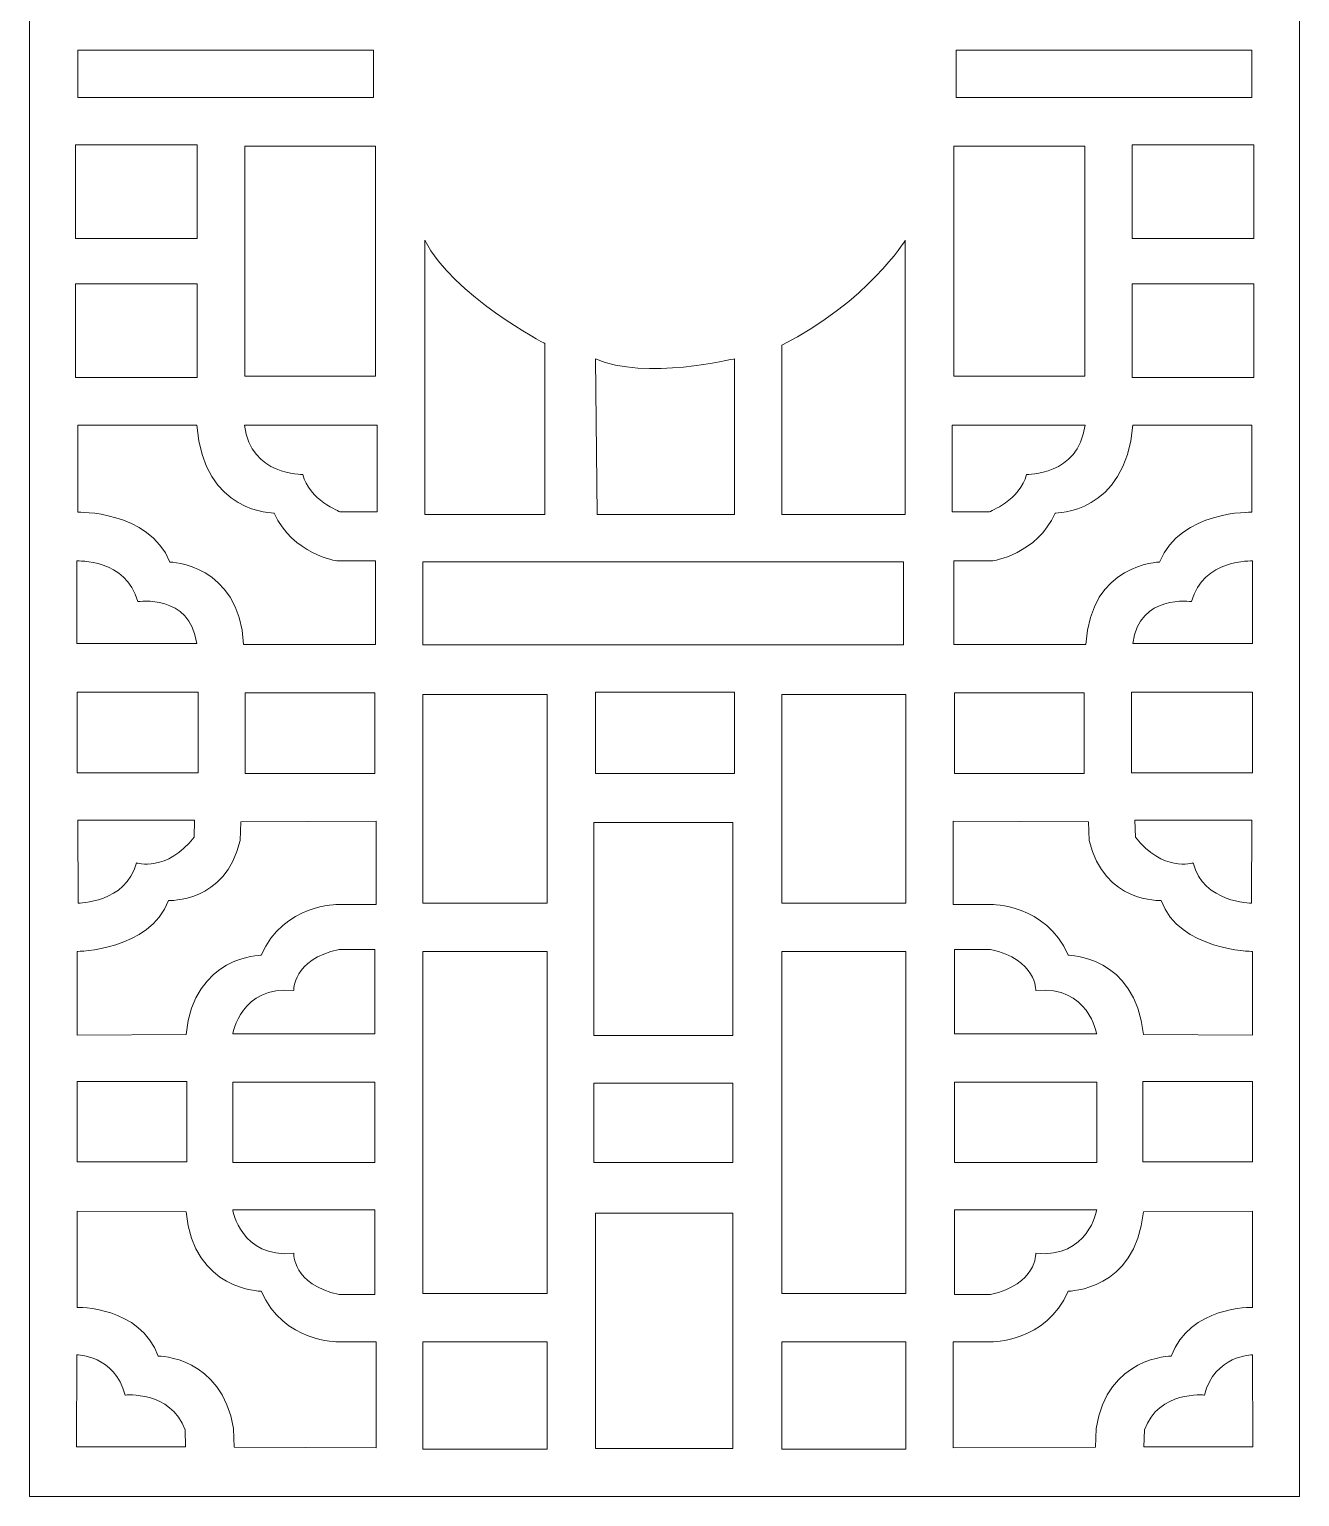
# Model space of a CAD drawing. Header units: centimetres. Extents: x -27.5 to -15.6, y -3.3 to 9.5.
# Drawn here: x -21.29 to -15.58, y -3.29 to 3.31 of the extents above; entities that cross this region are included whole.
import ezdxf

# ---------------------------------------------------------------- set-up
doc = ezdxf.new("R2010")
doc.units = ezdxf.units.CM
doc.header["$MEASUREMENT"] = 0
doc.layers.add('layer 1', color=7, linetype='Continuous')

msp = doc.modelspace()

# ---------------------------------------------------------------- linework, layer by layer
at = {"layer": 'layer 1', "color": 7, "lineweight": 9}
for points, knots in [([(-21.29025, -3.28878), (-21.29025, -3.28878), (-21.29025, 9.49995), (-21.29025, 9.49995), (-21.29025, 9.49995), (-21.29025, 9.49995), (-15.58052, 9.49995), (-15.58052, 9.49995), (-15.58052, 9.49995), (-15.58052, 9.49995), (-15.58052, -3.28878), (-15.58052, -3.28878), (-15.58052, -3.28878), (-15.58052, -3.28878), (-21.29025, -3.28878), (-21.29025, -3.28878)], [0, 0, 0, 0, 0.2, 0.2, 0.2, 0.2, 0.4, 0.4, 0.4, 0.4, 0.6, 0.6, 0.6, 0.6, 1, 1, 1, 1]), ([(-21.0728, 3.00045), (-21.0728, 3.00045), (-21.0728, 3.21345), (-21.0728, 3.21345), (-21.0728, 3.21345), (-21.0728, 3.21345), (-19.74411, 3.21345), (-19.74411, 3.21345), (-19.74411, 3.21345), (-19.74411, 3.21345), (-19.74411, 3.00045), (-19.74411, 3.00045), (-19.74411, 3.00045), (-19.74411, 3.00045), (-21.0728, 3.00045), (-21.0728, 3.00045)], [0, 0, 0, 0, 0.2, 0.2, 0.2, 0.2, 0.4, 0.4, 0.4, 0.4, 0.6, 0.6, 0.6, 0.6, 1, 1, 1, 1]), ([(-15.79589, 3.00045), (-15.79589, 3.00045), (-15.79589, 3.21345), (-15.79589, 3.21345), (-15.79589, 3.21345), (-15.79589, 3.21345), (-17.12459, 3.21345), (-17.12459, 3.21345), (-17.12459, 3.21345), (-17.12459, 3.21345), (-17.12459, 3.00045), (-17.12459, 3.00045), (-17.12459, 3.00045), (-17.12459, 3.00045), (-15.79589, 3.00045), (-15.79589, 3.00045)], [0, 0, 0, 0, 0.2, 0.2, 0.2, 0.2, 0.4, 0.4, 0.4, 0.4, 0.6, 0.6, 0.6, 0.6, 1, 1, 1, 1]), ([(-21.08294, 2.36653), (-21.08294, 2.36653), (-21.08294, 2.78745), (-21.08294, 2.78745), (-21.08294, 2.78745), (-21.08294, 2.78745), (-20.53524, 2.78745), (-20.53524, 2.78745), (-20.53524, 2.78745), (-20.53524, 2.78745), (-20.53524, 2.36653), (-20.53524, 2.36653), (-20.53524, 2.36653), (-20.53524, 2.36653), (-21.08294, 2.36653), (-21.08294, 2.36653)], [0, 0, 0, 0, 0.2, 0.2, 0.2, 0.2, 0.4, 0.4, 0.4, 0.4, 0.6, 0.6, 0.6, 0.6, 1, 1, 1, 1]), ([(-20.32224, 1.74782), (-20.32224, 1.74782), (-20.32224, 2.78238), (-20.32224, 2.78238), (-20.32224, 2.78238), (-20.32224, 2.78238), (-19.73396, 2.78238), (-19.73396, 2.78238), (-19.73396, 2.78238), (-19.73396, 2.78238), (-19.73396, 1.74782), (-19.73396, 1.74782), (-19.73396, 1.74782), (-19.73396, 1.74782), (-20.32224, 1.74782), (-20.32224, 1.74782)], [0, 0, 0, 0, 0.2, 0.2, 0.2, 0.2, 0.4, 0.4, 0.4, 0.4, 0.6, 0.6, 0.6, 0.6, 1, 1, 1, 1]), ([(-16.54646, 1.74782), (-16.54646, 1.74782), (-16.54646, 2.78238), (-16.54646, 2.78238), (-16.54646, 2.78238), (-16.54646, 2.78238), (-17.13473, 2.78238), (-17.13473, 2.78238), (-17.13473, 2.78238), (-17.13473, 2.78238), (-17.13473, 1.74782), (-17.13473, 1.74782), (-17.13473, 1.74782), (-17.13473, 1.74782), (-16.54646, 1.74782), (-16.54646, 1.74782)], [0, 0, 0, 0, 0.2, 0.2, 0.2, 0.2, 0.4, 0.4, 0.4, 0.4, 0.6, 0.6, 0.6, 0.6, 1, 1, 1, 1]), ([(-15.78575, 2.36653), (-15.78575, 2.36653), (-15.78575, 2.78745), (-15.78575, 2.78745), (-15.78575, 2.78745), (-15.78575, 2.78745), (-16.33346, 2.78745), (-16.33346, 2.78745), (-16.33346, 2.78745), (-16.33346, 2.78745), (-16.33346, 2.36653), (-16.33346, 2.36653), (-16.33346, 2.36653), (-16.33346, 2.36653), (-15.78575, 2.36653), (-15.78575, 2.36653)], [0, 0, 0, 0, 0.2, 0.2, 0.2, 0.2, 0.4, 0.4, 0.4, 0.4, 0.6, 0.6, 0.6, 0.6, 1, 1, 1, 1]), ([(-19.51336, 1.12658), (-19.51336, 1.12658), (-18.97326, 1.12658), (-18.97326, 1.12658), (-18.97326, 1.12658), (-18.97326, 1.12658), (-18.97326, 1.89489), (-18.97326, 1.89489), (-18.97326, 1.89489), (-18.97326, 1.89489), (-19.38404, 2.10789), (-19.51336, 2.35892), (-19.51336, 2.35892), (-19.51336, 2.35892), (-19.51336, 1.12658), (-19.51336, 1.12658)], [0, 0, 0, 0, 0.2, 0.2, 0.2, 0.2, 0.4, 0.4, 0.4, 0.4, 0.6, 0.6, 0.6, 0.6, 1, 1, 1, 1]), ([(-17.90827, 1.12658), (-17.90827, 1.12658), (-17.35296, 1.12658), (-17.35296, 1.12658), (-17.35296, 1.12658), (-17.35296, 1.12658), (-17.35296, 2.35892), (-17.35296, 2.35892), (-17.35296, 2.35892), (-17.35296, 2.35892), (-17.52032, 2.08507), (-17.90827, 1.88729), (-17.90827, 1.88729), (-17.90827, 1.88729), (-17.90827, 1.12658), (-17.90827, 1.12658)], [0, 0, 0, 0, 0.2, 0.2, 0.2, 0.2, 0.4, 0.4, 0.4, 0.4, 0.6, 0.6, 0.6, 0.6, 1, 1, 1, 1]), ([(-21.08294, 1.74275), (-21.08294, 1.74275), (-21.08294, 2.16367), (-21.08294, 2.16367), (-21.08294, 2.16367), (-21.08294, 2.16367), (-20.53524, 2.16367), (-20.53524, 2.16367), (-20.53524, 2.16367), (-20.53524, 2.16367), (-20.53524, 1.74275), (-20.53524, 1.74275), (-20.53524, 1.74275), (-20.53524, 1.74275), (-21.08294, 1.74275), (-21.08294, 1.74275)], [0, 0, 0, 0, 0.2, 0.2, 0.2, 0.2, 0.4, 0.4, 0.4, 0.4, 0.6, 0.6, 0.6, 0.6, 1, 1, 1, 1]), ([(-15.78575, 1.74275), (-15.78575, 1.74275), (-15.78575, 2.16367), (-15.78575, 2.16367), (-15.78575, 2.16367), (-15.78575, 2.16367), (-16.33346, 2.16367), (-16.33346, 2.16367), (-16.33346, 2.16367), (-16.33346, 2.16367), (-16.33346, 1.74275), (-16.33346, 1.74275), (-16.33346, 1.74275), (-16.33346, 1.74275), (-15.78575, 1.74275), (-15.78575, 1.74275)], [0, 0, 0, 0, 0.2, 0.2, 0.2, 0.2, 0.4, 0.4, 0.4, 0.4, 0.6, 0.6, 0.6, 0.6, 1, 1, 1, 1]), ([(-18.73744, 1.12658), (-18.73744, 1.12658), (-18.12127, 1.12658), (-18.12127, 1.12658), (-18.12127, 1.12658), (-18.12127, 1.12658), (-18.12127, 1.82643), (-18.12127, 1.82643), (-18.12127, 1.82643), (-18.12127, 1.82643), (-18.52444, 1.72754), (-18.74505, 1.82643), (-18.74505, 1.82643), (-18.74505, 1.82643), (-18.73744, 1.12658), (-18.73744, 1.12658)], [0, 0, 0, 0, 0.2, 0.2, 0.2, 0.2, 0.4, 0.4, 0.4, 0.4, 0.6, 0.6, 0.6, 0.6, 1, 1, 1, 1]), ([(-20.32731, 0.54211), (-20.32731, 0.54211), (-19.73396, 0.54211), (-19.73396, 0.54211), (-19.73396, 0.54211), (-19.73396, 0.54211), (-19.73396, 0.91738), (-19.73396, 0.91738), (-19.73396, 0.91738), (-19.73396, 0.91738), (-19.90639, 0.91738), (-19.90639, 0.91738), (-19.90639, 0.91738), (-19.90639, 0.91738), (-20.10924, 0.94781), (-20.18912, 1.13292), (-20.18912, 1.13292), (-20.18912, 1.13292), (-20.50608, 1.12658), (-20.53777, 1.52849), (-20.53777, 1.52849), (-20.53777, 1.52849), (-21.0728, 1.52849), (-21.0728, 1.52849), (-21.0728, 1.52849), (-21.0728, 1.52849), (-21.0728, 1.13672), (-21.0728, 1.13672), (-21.0728, 1.13672), (-21.0728, 1.13672), (-20.75457, 1.1456), (-20.65822, 0.91232), (-20.65822, 0.91232), (-20.65822, 0.91232), (-20.3476, 0.90724), (-20.32731, 0.54211)], [0, 0, 0, 0, 0.1, 0.1, 0.1, 0.1, 0.2, 0.2, 0.2, 0.2, 0.3, 0.3, 0.3, 0.3, 0.4, 0.4, 0.4, 0.4, 0.5, 0.5, 0.5, 0.5, 0.6, 0.6, 0.6, 0.6, 0.7, 0.7, 0.7, 0.7, 0.8, 0.8, 0.8, 0.8, 1, 1, 1, 1]), ([(-19.72636, 1.13799), (-19.72636, 1.13799), (-19.89244, 1.13799), (-19.89244, 1.13799), (-19.89244, 1.13799), (-19.89244, 1.13799), (-20.03444, 1.19251), (-20.06106, 1.30661), (-20.06106, 1.30661), (-20.06106, 1.30661), (-20.29308, 1.29901), (-20.32351, 1.52722), (-20.32351, 1.52722), (-20.32351, 1.52722), (-19.72636, 1.52722), (-19.72636, 1.52722), (-19.72636, 1.52722), (-19.72636, 1.52722), (-19.72636, 1.13799), (-19.72636, 1.13799)], [0, 0, 0, 0, 0.1666667, 0.1666667, 0.1666667, 0.1666667, 0.3333333, 0.3333333, 0.3333333, 0.3333333, 0.5, 0.5, 0.5, 0.5, 0.6666667, 0.6666667, 0.6666667, 0.6666667, 1, 1, 1, 1]), ([(-17.14234, 1.13799), (-17.14234, 1.13799), (-16.97625, 1.13799), (-16.97625, 1.13799), (-16.97625, 1.13799), (-16.97625, 1.13799), (-16.83426, 1.19251), (-16.80763, 1.30661), (-16.80763, 1.30661), (-16.80763, 1.30661), (-16.57562, 1.29901), (-16.54519, 1.52722), (-16.54519, 1.52722), (-16.54519, 1.52722), (-17.14234, 1.52722), (-17.14234, 1.52722), (-17.14234, 1.52722), (-17.14234, 1.52722), (-17.14234, 1.13799), (-17.14234, 1.13799)], [0, 0, 0, 0, 0.1666667, 0.1666667, 0.1666667, 0.1666667, 0.3333333, 0.3333333, 0.3333333, 0.3333333, 0.5, 0.5, 0.5, 0.5, 0.6666667, 0.6666667, 0.6666667, 0.6666667, 1, 1, 1, 1]), ([(-16.54139, 0.54211), (-16.54139, 0.54211), (-17.13473, 0.54211), (-17.13473, 0.54211), (-17.13473, 0.54211), (-17.13473, 0.54211), (-17.13473, 0.91738), (-17.13473, 0.91738), (-17.13473, 0.91738), (-17.13473, 0.91738), (-16.96231, 0.91738), (-16.96231, 0.91738), (-16.96231, 0.91738), (-16.96231, 0.91738), (-16.75945, 0.94781), (-16.67958, 1.13292), (-16.67958, 1.13292), (-16.67958, 1.13292), (-16.36262, 1.12658), (-16.33092, 1.52849), (-16.33092, 1.52849), (-16.33092, 1.52849), (-15.79589, 1.52849), (-15.79589, 1.52849), (-15.79589, 1.52849), (-15.79589, 1.52849), (-15.79589, 1.13672), (-15.79589, 1.13672), (-15.79589, 1.13672), (-15.79589, 1.13672), (-16.11412, 1.1456), (-16.21048, 0.91232), (-16.21048, 0.91232), (-16.21048, 0.91232), (-16.5211, 0.90724), (-16.54139, 0.54211)], [0, 0, 0, 0, 0.1, 0.1, 0.1, 0.1, 0.2, 0.2, 0.2, 0.2, 0.3, 0.3, 0.3, 0.3, 0.4, 0.4, 0.4, 0.4, 0.5, 0.5, 0.5, 0.5, 0.6, 0.6, 0.6, 0.6, 0.7, 0.7, 0.7, 0.7, 0.8, 0.8, 0.8, 0.8, 1, 1, 1, 1]), ([(-20.53777, 0.54718), (-20.53777, 0.54718), (-21.0766, 0.54718), (-21.0766, 0.54718), (-21.0766, 0.54718), (-21.0766, 0.54718), (-21.0766, 0.91738), (-21.0766, 0.91738), (-21.0766, 0.91738), (-21.0766, 0.91738), (-20.85346, 0.92753), (-20.80275, 0.73482), (-20.80275, 0.73482), (-20.80275, 0.73482), (-20.5682, 0.77032), (-20.53777, 0.54718)], [0, 0, 0, 0, 0.2, 0.2, 0.2, 0.2, 0.4, 0.4, 0.4, 0.4, 0.6, 0.6, 0.6, 0.6, 1, 1, 1, 1]), ([(-16.33092, 0.54718), (-16.33092, 0.54718), (-15.79209, 0.54718), (-15.79209, 0.54718), (-15.79209, 0.54718), (-15.79209, 0.54718), (-15.79209, 0.91738), (-15.79209, 0.91738), (-15.79209, 0.91738), (-15.79209, 0.91738), (-16.01523, 0.92753), (-16.06594, 0.73482), (-16.06594, 0.73482), (-16.06594, 0.73482), (-16.3005, 0.77032), (-16.33092, 0.54718)], [0, 0, 0, 0, 0.2, 0.2, 0.2, 0.2, 0.4, 0.4, 0.4, 0.4, 0.6, 0.6, 0.6, 0.6, 1, 1, 1, 1]), ([(-19.52097, 0.54084), (-19.52097, 0.54084), (-19.52097, 0.91358), (-19.52097, 0.91358), (-19.52097, 0.91358), (-19.52097, 0.91358), (-17.36057, 0.91358), (-17.36057, 0.91358), (-17.36057, 0.91358), (-17.36057, 0.91358), (-17.36057, 0.54084), (-17.36057, 0.54084), (-17.36057, 0.54084), (-17.36057, 0.54084), (-19.52097, 0.54084), (-19.52097, 0.54084)], [0, 0, 0, 0, 0.2, 0.2, 0.2, 0.2, 0.4, 0.4, 0.4, 0.4, 0.6, 0.6, 0.6, 0.6, 1, 1, 1, 1]), ([(-21.07586, -0.03426), (-21.07586, -0.03426), (-21.07586, 0.32784), (-21.07586, 0.32784), (-21.07586, 0.32784), (-21.07586, 0.32784), (-20.53217, 0.32784), (-20.53217, 0.32784), (-20.53217, 0.32784), (-20.53217, 0.32784), (-20.53217, -0.03426), (-20.53217, -0.03426), (-20.53217, -0.03426), (-20.53217, -0.03426), (-21.07586, -0.03426), (-21.07586, -0.03426)], [0, 0, 0, 0, 0.2, 0.2, 0.2, 0.2, 0.4, 0.4, 0.4, 0.4, 0.6, 0.6, 0.6, 0.6, 1, 1, 1, 1]), ([(-20.32029, -0.0373), (-20.32029, -0.0373), (-20.32029, 0.32479), (-20.32029, 0.32479), (-20.32029, 0.32479), (-20.32029, 0.32479), (-19.73694, 0.32479), (-19.73694, 0.32479), (-19.73694, 0.32479), (-19.73694, 0.32479), (-19.73694, -0.0373), (-19.73694, -0.0373), (-19.73694, -0.0373), (-19.73694, -0.0373), (-20.32029, -0.0373), (-20.32029, -0.0373)], [0, 0, 0, 0, 0.2, 0.2, 0.2, 0.2, 0.4, 0.4, 0.4, 0.4, 0.6, 0.6, 0.6, 0.6, 1, 1, 1, 1]), ([(-19.52097, -0.62051), (-19.52097, -0.62051), (-19.52097, 0.31769), (-19.52097, 0.31769), (-19.52097, 0.31769), (-19.52097, 0.31769), (-18.96312, 0.31769), (-18.96312, 0.31769), (-18.96312, 0.31769), (-18.96312, 0.31769), (-18.96312, -0.62051), (-18.96312, -0.62051), (-18.96312, -0.62051), (-18.96312, -0.62051), (-19.52097, -0.62051), (-19.52097, -0.62051)], [0, 0, 0, 0, 0.2, 0.2, 0.2, 0.2, 0.4, 0.4, 0.4, 0.4, 0.6, 0.6, 0.6, 0.6, 1, 1, 1, 1]), ([(-18.74505, -0.0373), (-18.74505, -0.0373), (-18.74505, 0.32784), (-18.74505, 0.32784), (-18.74505, 0.32784), (-18.74505, 0.32784), (-18.12127, 0.32784), (-18.12127, 0.32784), (-18.12127, 0.32784), (-18.12127, 0.32784), (-18.12127, -0.0373), (-18.12127, -0.0373), (-18.12127, -0.0373), (-18.12127, -0.0373), (-18.74505, -0.0373), (-18.74505, -0.0373)], [0, 0, 0, 0, 0.2, 0.2, 0.2, 0.2, 0.4, 0.4, 0.4, 0.4, 0.6, 0.6, 0.6, 0.6, 1, 1, 1, 1]), ([(-17.90827, -0.62051), (-17.90827, -0.62051), (-17.90827, 0.31769), (-17.90827, 0.31769), (-17.90827, 0.31769), (-17.90827, 0.31769), (-17.35043, 0.31769), (-17.35043, 0.31769), (-17.35043, 0.31769), (-17.35043, 0.31769), (-17.35043, -0.62051), (-17.35043, -0.62051), (-17.35043, -0.62051), (-17.35043, -0.62051), (-17.90827, -0.62051), (-17.90827, -0.62051)], [0, 0, 0, 0, 0.2, 0.2, 0.2, 0.2, 0.4, 0.4, 0.4, 0.4, 0.6, 0.6, 0.6, 0.6, 1, 1, 1, 1]), ([(-16.54841, -0.0373), (-16.54841, -0.0373), (-16.54841, 0.32479), (-16.54841, 0.32479), (-16.54841, 0.32479), (-16.54841, 0.32479), (-17.13176, 0.32479), (-17.13176, 0.32479), (-17.13176, 0.32479), (-17.13176, 0.32479), (-17.13176, -0.0373), (-17.13176, -0.0373), (-17.13176, -0.0373), (-17.13176, -0.0373), (-16.54841, -0.0373), (-16.54841, -0.0373)], [0, 0, 0, 0, 0.2, 0.2, 0.2, 0.2, 0.4, 0.4, 0.4, 0.4, 0.6, 0.6, 0.6, 0.6, 1, 1, 1, 1]), ([(-15.79283, -0.03426), (-15.79283, -0.03426), (-15.79283, 0.32784), (-15.79283, 0.32784), (-15.79283, 0.32784), (-15.79283, 0.32784), (-16.33652, 0.32784), (-16.33652, 0.32784), (-16.33652, 0.32784), (-16.33652, 0.32784), (-16.33652, -0.03426), (-16.33652, -0.03426), (-16.33652, -0.03426), (-16.33652, -0.03426), (-15.79283, -0.03426), (-15.79283, -0.03426)], [0, 0, 0, 0, 0.2, 0.2, 0.2, 0.2, 0.4, 0.4, 0.4, 0.4, 0.6, 0.6, 0.6, 0.6, 1, 1, 1, 1]), ([(-21.07584, -1.21411), (-21.07584, -1.21411), (-20.58595, -1.21107), (-20.58595, -1.21107), (-20.58595, -1.21107), (-20.54944, -0.85506), (-20.2482, -0.85506), (-20.2482, -0.85506), (-20.2482, -0.85506), (-20.14778, -0.62381), (-19.90131, -0.62685), (-19.90131, -0.62685), (-19.90131, -0.62685), (-19.90131, -0.62685), (-19.73092, -0.62685), (-19.73092, -0.62685), (-19.73092, -0.62685), (-19.73092, -0.62685), (-19.73092, -0.25156), (-19.73092, -0.25156), (-19.73092, -0.25156), (-19.73092, -0.25156), (-20.33948, -0.2555), (-20.33948, -0.2555), (-20.33948, -0.2555), (-20.33948, -0.2555), (-20.34253, -0.3388), (-20.34253, -0.3388), (-20.34253, -0.3388), (-20.40947, -0.62381), (-20.66506, -0.60859), (-20.66506, -0.60859), (-20.66506, -0.60859), (-20.74722, -0.83376), (-21.07584, -0.83781), (-21.07584, -0.83781), (-21.07584, -0.83781), (-21.07584, -0.83781), (-21.07584, -1.21411), (-21.07584, -1.21411)], [0, 0, 0, 0, 0.0909091, 0.0909091, 0.0909091, 0.0909091, 0.1818182, 0.1818182, 0.1818182, 0.1818182, 0.2727273, 0.2727273, 0.2727273, 0.2727273, 0.3636364, 0.3636364, 0.3636364, 0.3636364, 0.4545455, 0.4545455, 0.4545455, 0.4545455, 0.5454545, 0.5454545, 0.5454545, 0.5454545, 0.6363636, 0.6363636, 0.6363636, 0.6363636, 0.7272727, 0.7272727, 0.7272727, 0.7272727, 0.8181818, 0.8181818, 0.8181818, 0.8181818, 1, 1, 1, 1]), ([(-21.0728, -0.24792), (-21.0728, -0.24792), (-21.07153, -0.62067), (-21.07153, -0.62067), (-21.07153, -0.62067), (-21.07153, -0.62067), (-20.85473, -0.6203), (-20.80909, -0.43991), (-20.80909, -0.43991), (-20.80909, -0.43991), (-20.67071, -0.48193), (-20.54973, -0.32399), (-20.54973, -0.32399), (-20.54973, -0.32399), (-20.54755, -0.24792), (-20.54755, -0.24792), (-20.54755, -0.24792), (-20.54755, -0.24792), (-21.0728, -0.24792), (-21.0728, -0.24792)], [0, 0, 0, 0, 0.1666667, 0.1666667, 0.1666667, 0.1666667, 0.3333333, 0.3333333, 0.3333333, 0.3333333, 0.5, 0.5, 0.5, 0.5, 0.6666667, 0.6666667, 0.6666667, 0.6666667, 1, 1, 1, 1]), ([(-18.75265, -1.2164), (-18.75265, -1.2164), (-18.75265, -0.25791), (-18.75265, -0.25791), (-18.75265, -0.25791), (-18.75265, -0.25791), (-18.12888, -0.25791), (-18.12888, -0.25791), (-18.12888, -0.25791), (-18.12888, -0.25791), (-18.12888, -1.2164), (-18.12888, -1.2164), (-18.12888, -1.2164), (-18.12888, -1.2164), (-18.75265, -1.2164), (-18.75265, -1.2164)], [0, 0, 0, 0, 0.2, 0.2, 0.2, 0.2, 0.4, 0.4, 0.4, 0.4, 0.6, 0.6, 0.6, 0.6, 1, 1, 1, 1]), ([(-15.79285, -1.21411), (-15.79285, -1.21411), (-16.28274, -1.21107), (-16.28274, -1.21107), (-16.28274, -1.21107), (-16.31926, -0.85506), (-16.6205, -0.85506), (-16.6205, -0.85506), (-16.6205, -0.85506), (-16.72091, -0.62381), (-16.96738, -0.62685), (-16.96738, -0.62685), (-16.96738, -0.62685), (-16.96738, -0.62685), (-17.13778, -0.62685), (-17.13778, -0.62685), (-17.13778, -0.62685), (-17.13778, -0.62685), (-17.13778, -0.25156), (-17.13778, -0.25156), (-17.13778, -0.25156), (-17.13778, -0.25156), (-16.52921, -0.2555), (-16.52921, -0.2555), (-16.52921, -0.2555), (-16.52921, -0.2555), (-16.52617, -0.3388), (-16.52617, -0.3388), (-16.52617, -0.3388), (-16.45923, -0.62381), (-16.20363, -0.60859), (-16.20363, -0.60859), (-16.20363, -0.60859), (-16.12148, -0.83376), (-15.79285, -0.83781), (-15.79285, -0.83781), (-15.79285, -0.83781), (-15.79285, -0.83781), (-15.79285, -1.21411), (-15.79285, -1.21411)], [0, 0, 0, 0, 0.0909091, 0.0909091, 0.0909091, 0.0909091, 0.1818182, 0.1818182, 0.1818182, 0.1818182, 0.2727273, 0.2727273, 0.2727273, 0.2727273, 0.3636364, 0.3636364, 0.3636364, 0.3636364, 0.4545455, 0.4545455, 0.4545455, 0.4545455, 0.5454545, 0.5454545, 0.5454545, 0.5454545, 0.6363636, 0.6363636, 0.6363636, 0.6363636, 0.7272727, 0.7272727, 0.7272727, 0.7272727, 0.8181818, 0.8181818, 0.8181818, 0.8181818, 1, 1, 1, 1]), ([(-15.79589, -0.24792), (-15.79589, -0.24792), (-15.79716, -0.62067), (-15.79716, -0.62067), (-15.79716, -0.62067), (-15.79716, -0.62067), (-16.01396, -0.6203), (-16.0596, -0.43991), (-16.0596, -0.43991), (-16.0596, -0.43991), (-16.19798, -0.48193), (-16.31897, -0.32399), (-16.31897, -0.32399), (-16.31897, -0.32399), (-16.32115, -0.24792), (-16.32115, -0.24792), (-16.32115, -0.24792), (-16.32115, -0.24792), (-15.79589, -0.24792), (-15.79589, -0.24792)], [0, 0, 0, 0, 0.1666667, 0.1666667, 0.1666667, 0.1666667, 0.3333333, 0.3333333, 0.3333333, 0.3333333, 0.5, 0.5, 0.5, 0.5, 0.6666667, 0.6666667, 0.6666667, 0.6666667, 1, 1, 1, 1]), ([(-19.737, -0.82843), (-19.737, -0.82843), (-19.737, -1.20879), (-19.737, -1.20879), (-19.737, -1.20879), (-19.737, -1.20879), (-20.376, -1.20879), (-20.376, -1.20879), (-20.376, -1.20879), (-20.376, -1.20879), (-20.33948, -0.98971), (-20.10214, -1.01405), (-20.10214, -1.01405), (-20.10214, -1.01405), (-20.10823, -0.87408), (-19.89828, -0.82843), (-19.89828, -0.82843), (-19.89828, -0.82843), (-19.737, -0.82843), (-19.737, -0.82843)], [0, 0, 0, 0, 0.1666667, 0.1666667, 0.1666667, 0.1666667, 0.3333333, 0.3333333, 0.3333333, 0.3333333, 0.5, 0.5, 0.5, 0.5, 0.6666667, 0.6666667, 0.6666667, 0.6666667, 1, 1, 1, 1]), ([(-19.52097, -2.3752), (-19.52097, -2.3752), (-19.52097, -0.83858), (-19.52097, -0.83858), (-19.52097, -0.83858), (-19.52097, -0.83858), (-18.96312, -0.83858), (-18.96312, -0.83858), (-18.96312, -0.83858), (-18.96312, -0.83858), (-18.96312, -2.3752), (-18.96312, -2.3752), (-18.96312, -2.3752), (-18.96312, -2.3752), (-19.52097, -2.3752), (-19.52097, -2.3752)], [0, 0, 0, 0, 0.2, 0.2, 0.2, 0.2, 0.4, 0.4, 0.4, 0.4, 0.6, 0.6, 0.6, 0.6, 1, 1, 1, 1]), ([(-17.90827, -2.3752), (-17.90827, -2.3752), (-17.90827, -0.83858), (-17.90827, -0.83858), (-17.90827, -0.83858), (-17.90827, -0.83858), (-17.35043, -0.83858), (-17.35043, -0.83858), (-17.35043, -0.83858), (-17.35043, -0.83858), (-17.35043, -2.3752), (-17.35043, -2.3752), (-17.35043, -2.3752), (-17.35043, -2.3752), (-17.90827, -2.3752), (-17.90827, -2.3752)], [0, 0, 0, 0, 0.2, 0.2, 0.2, 0.2, 0.4, 0.4, 0.4, 0.4, 0.6, 0.6, 0.6, 0.6, 1, 1, 1, 1]), ([(-17.13169, -0.82843), (-17.13169, -0.82843), (-17.13169, -1.20879), (-17.13169, -1.20879), (-17.13169, -1.20879), (-17.13169, -1.20879), (-16.4927, -1.20879), (-16.4927, -1.20879), (-16.4927, -1.20879), (-16.4927, -1.20879), (-16.52921, -0.98971), (-16.76656, -1.01405), (-16.76656, -1.01405), (-16.76656, -1.01405), (-16.76047, -0.87408), (-16.97042, -0.82843), (-16.97042, -0.82843), (-16.97042, -0.82843), (-17.13169, -0.82843), (-17.13169, -0.82843)], [0, 0, 0, 0, 0.1666667, 0.1666667, 0.1666667, 0.1666667, 0.3333333, 0.3333333, 0.3333333, 0.3333333, 0.5, 0.5, 0.5, 0.5, 0.6666667, 0.6666667, 0.6666667, 0.6666667, 1, 1, 1, 1]), ([(-21.07584, -1.78388), (-21.07584, -1.78388), (-21.07584, -1.42179), (-21.07584, -1.42179), (-21.07584, -1.42179), (-21.07584, -1.42179), (-20.58291, -1.42179), (-20.58291, -1.42179), (-20.58291, -1.42179), (-20.58291, -1.42179), (-20.58291, -1.78388), (-20.58291, -1.78388), (-20.58291, -1.78388), (-20.58291, -1.78388), (-21.07584, -1.78388), (-21.07584, -1.78388)], [0, 0, 0, 0, 0.2, 0.2, 0.2, 0.2, 0.4, 0.4, 0.4, 0.4, 0.6, 0.6, 0.6, 0.6, 1, 1, 1, 1]), ([(-20.37605, -1.78692), (-20.37605, -1.78692), (-20.37605, -1.42483), (-20.37605, -1.42483), (-20.37605, -1.42483), (-20.37605, -1.42483), (-19.73695, -1.42483), (-19.73695, -1.42483), (-19.73695, -1.42483), (-19.73695, -1.42483), (-19.73695, -1.78692), (-19.73695, -1.78692), (-19.73695, -1.78692), (-19.73695, -1.78692), (-20.37605, -1.78692), (-20.37605, -1.78692)], [0, 0, 0, 0, 0.2, 0.2, 0.2, 0.2, 0.4, 0.4, 0.4, 0.4, 0.6, 0.6, 0.6, 0.6, 1, 1, 1, 1]), ([(-18.75265, -1.78692), (-18.75265, -1.78692), (-18.75265, -1.42939), (-18.75265, -1.42939), (-18.75265, -1.42939), (-18.75265, -1.42939), (-18.12888, -1.42939), (-18.12888, -1.42939), (-18.12888, -1.42939), (-18.12888, -1.42939), (-18.12888, -1.78692), (-18.12888, -1.78692), (-18.12888, -1.78692), (-18.12888, -1.78692), (-18.75265, -1.78692), (-18.75265, -1.78692)], [0, 0, 0, 0, 0.2, 0.2, 0.2, 0.2, 0.4, 0.4, 0.4, 0.4, 0.6, 0.6, 0.6, 0.6, 1, 1, 1, 1]), ([(-16.49265, -1.78692), (-16.49265, -1.78692), (-16.49265, -1.42483), (-16.49265, -1.42483), (-16.49265, -1.42483), (-16.49265, -1.42483), (-17.13175, -1.42483), (-17.13175, -1.42483), (-17.13175, -1.42483), (-17.13175, -1.42483), (-17.13175, -1.78692), (-17.13175, -1.78692), (-17.13175, -1.78692), (-17.13175, -1.78692), (-16.49265, -1.78692), (-16.49265, -1.78692)], [0, 0, 0, 0, 0.2, 0.2, 0.2, 0.2, 0.4, 0.4, 0.4, 0.4, 0.6, 0.6, 0.6, 0.6, 1, 1, 1, 1]), ([(-15.79285, -1.78388), (-15.79285, -1.78388), (-15.79285, -1.42179), (-15.79285, -1.42179), (-15.79285, -1.42179), (-15.79285, -1.42179), (-16.28579, -1.42179), (-16.28579, -1.42179), (-16.28579, -1.42179), (-16.28579, -1.42179), (-16.28579, -1.78388), (-16.28579, -1.78388), (-16.28579, -1.78388), (-16.28579, -1.78388), (-15.79285, -1.78388), (-15.79285, -1.78388)], [0, 0, 0, 0, 0.2, 0.2, 0.2, 0.2, 0.4, 0.4, 0.4, 0.4, 0.6, 0.6, 0.6, 0.6, 1, 1, 1, 1]), ([(-21.07584, -2.00601), (-21.07584, -2.00601), (-20.58595, -2.00905), (-20.58595, -2.00905), (-20.58595, -2.00905), (-20.54944, -2.36506), (-20.2482, -2.36506), (-20.2482, -2.36506), (-20.2482, -2.36506), (-20.14778, -2.59632), (-19.90131, -2.59327), (-19.90131, -2.59327), (-19.90131, -2.59327), (-19.90131, -2.59327), (-19.73092, -2.59327), (-19.73092, -2.59327), (-19.73092, -2.59327), (-19.73092, -2.59327), (-19.73092, -3.06998), (-19.73092, -3.06998), (-19.73092, -3.06998), (-19.73092, -3.06998), (-20.36991, -3.06605), (-20.36991, -3.06605), (-20.36991, -3.06605), (-20.36991, -3.06605), (-20.37295, -2.98276), (-20.37295, -2.98276), (-20.37295, -2.98276), (-20.42468, -2.65717), (-20.7107, -2.65717), (-20.7107, -2.65717), (-20.7107, -2.65717), (-20.79286, -2.432), (-21.07584, -2.43809), (-21.07584, -2.43809), (-21.07584, -2.43809), (-21.07584, -2.43809), (-21.07584, -2.00601), (-21.07584, -2.00601)], [0, 0, 0, 0, 0.0909091, 0.0909091, 0.0909091, 0.0909091, 0.1818182, 0.1818182, 0.1818182, 0.1818182, 0.2727273, 0.2727273, 0.2727273, 0.2727273, 0.3636364, 0.3636364, 0.3636364, 0.3636364, 0.4545455, 0.4545455, 0.4545455, 0.4545455, 0.5454545, 0.5454545, 0.5454545, 0.5454545, 0.6363636, 0.6363636, 0.6363636, 0.6363636, 0.7272727, 0.7272727, 0.7272727, 0.7272727, 0.8181818, 0.8181818, 0.8181818, 0.8181818, 1, 1, 1, 1]), ([(-19.737, -2.38028), (-19.737, -2.38028), (-19.737, -1.99992), (-19.737, -1.99992), (-19.737, -1.99992), (-19.737, -1.99992), (-20.376, -1.99992), (-20.376, -1.99992), (-20.376, -1.99992), (-20.376, -1.99992), (-20.33948, -2.21901), (-20.10214, -2.19466), (-20.10214, -2.19466), (-20.10214, -2.19466), (-20.10823, -2.33463), (-19.89828, -2.38028), (-19.89828, -2.38028), (-19.89828, -2.38028), (-19.737, -2.38028), (-19.737, -2.38028)], [0, 0, 0, 0, 0.1666667, 0.1666667, 0.1666667, 0.1666667, 0.3333333, 0.3333333, 0.3333333, 0.3333333, 0.5, 0.5, 0.5, 0.5, 0.6666667, 0.6666667, 0.6666667, 0.6666667, 1, 1, 1, 1]), ([(-18.74505, -3.07251), (-18.74505, -3.07251), (-18.74505, -2.01514), (-18.74505, -2.01514), (-18.74505, -2.01514), (-18.74505, -2.01514), (-18.12888, -2.01514), (-18.12888, -2.01514), (-18.12888, -2.01514), (-18.12888, -2.01514), (-18.12888, -3.07251), (-18.12888, -3.07251), (-18.12888, -3.07251), (-18.12888, -3.07251), (-18.74505, -3.07251), (-18.74505, -3.07251)], [0, 0, 0, 0, 0.2, 0.2, 0.2, 0.2, 0.4, 0.4, 0.4, 0.4, 0.6, 0.6, 0.6, 0.6, 1, 1, 1, 1]), ([(-15.79285, -2.00601), (-15.79285, -2.00601), (-16.28274, -2.00905), (-16.28274, -2.00905), (-16.28274, -2.00905), (-16.31926, -2.36506), (-16.6205, -2.36506), (-16.6205, -2.36506), (-16.6205, -2.36506), (-16.72091, -2.59632), (-16.96738, -2.59327), (-16.96738, -2.59327), (-16.96738, -2.59327), (-16.96738, -2.59327), (-17.13778, -2.59327), (-17.13778, -2.59327), (-17.13778, -2.59327), (-17.13778, -2.59327), (-17.13778, -3.06998), (-17.13778, -3.06998), (-17.13778, -3.06998), (-17.13778, -3.06998), (-16.49879, -3.06605), (-16.49879, -3.06605), (-16.49879, -3.06605), (-16.49879, -3.06605), (-16.49574, -2.98276), (-16.49574, -2.98276), (-16.49574, -2.98276), (-16.44402, -2.65717), (-16.15799, -2.65717), (-16.15799, -2.65717), (-16.15799, -2.65717), (-16.07584, -2.432), (-15.79285, -2.43809), (-15.79285, -2.43809), (-15.79285, -2.43809), (-15.79285, -2.43809), (-15.79285, -2.00601), (-15.79285, -2.00601)], [0, 0, 0, 0, 0.0909091, 0.0909091, 0.0909091, 0.0909091, 0.1818182, 0.1818182, 0.1818182, 0.1818182, 0.2727273, 0.2727273, 0.2727273, 0.2727273, 0.3636364, 0.3636364, 0.3636364, 0.3636364, 0.4545455, 0.4545455, 0.4545455, 0.4545455, 0.5454545, 0.5454545, 0.5454545, 0.5454545, 0.6363636, 0.6363636, 0.6363636, 0.6363636, 0.7272727, 0.7272727, 0.7272727, 0.7272727, 0.8181818, 0.8181818, 0.8181818, 0.8181818, 1, 1, 1, 1]), ([(-17.13169, -2.38028), (-17.13169, -2.38028), (-17.13169, -1.99992), (-17.13169, -1.99992), (-17.13169, -1.99992), (-17.13169, -1.99992), (-16.4927, -1.99992), (-16.4927, -1.99992), (-16.4927, -1.99992), (-16.4927, -1.99992), (-16.52921, -2.21901), (-16.76656, -2.19466), (-16.76656, -2.19466), (-16.76656, -2.19466), (-16.76047, -2.33463), (-16.97042, -2.38028), (-16.97042, -2.38028), (-16.97042, -2.38028), (-17.13169, -2.38028), (-17.13169, -2.38028)], [0, 0, 0, 0, 0.1666667, 0.1666667, 0.1666667, 0.1666667, 0.3333333, 0.3333333, 0.3333333, 0.3333333, 0.5, 0.5, 0.5, 0.5, 0.6666667, 0.6666667, 0.6666667, 0.6666667, 1, 1, 1, 1]), ([(-19.52097, -3.07505), (-19.52097, -3.07505), (-19.52097, -2.59327), (-19.52097, -2.59327), (-19.52097, -2.59327), (-19.52097, -2.59327), (-18.96312, -2.59327), (-18.96312, -2.59327), (-18.96312, -2.59327), (-18.96312, -2.59327), (-18.96312, -3.07505), (-18.96312, -3.07505), (-18.96312, -3.07505), (-18.96312, -3.07505), (-19.52097, -3.07505), (-19.52097, -3.07505)], [0, 0, 0, 0, 0.2, 0.2, 0.2, 0.2, 0.4, 0.4, 0.4, 0.4, 0.6, 0.6, 0.6, 0.6, 1, 1, 1, 1]), ([(-17.90827, -3.07505), (-17.90827, -3.07505), (-17.90827, -2.59327), (-17.90827, -2.59327), (-17.90827, -2.59327), (-17.90827, -2.59327), (-17.35043, -2.59327), (-17.35043, -2.59327), (-17.35043, -2.59327), (-17.35043, -2.59327), (-17.35043, -3.07505), (-17.35043, -3.07505), (-17.35043, -3.07505), (-17.35043, -3.07505), (-17.90827, -3.07505), (-17.90827, -3.07505)], [0, 0, 0, 0, 0.2, 0.2, 0.2, 0.2, 0.4, 0.4, 0.4, 0.4, 0.6, 0.6, 0.6, 0.6, 1, 1, 1, 1]), ([(-21.07787, -3.06491), (-21.07787, -3.06491), (-21.0766, -2.65159), (-21.0766, -2.65159), (-21.0766, -2.65159), (-21.0766, -2.65159), (-20.90545, -2.65195), (-20.8598, -2.83235), (-20.8598, -2.83235), (-20.8598, -2.83235), (-20.6555, -2.81062), (-20.59029, -2.98884), (-20.59029, -2.98884), (-20.59029, -2.98884), (-20.58812, -3.06491), (-20.58812, -3.06491), (-20.58812, -3.06491), (-20.58812, -3.06491), (-21.07787, -3.06491), (-21.07787, -3.06491)], [0, 0, 0, 0, 0.1666667, 0.1666667, 0.1666667, 0.1666667, 0.3333333, 0.3333333, 0.3333333, 0.3333333, 0.5, 0.5, 0.5, 0.5, 0.6666667, 0.6666667, 0.6666667, 0.6666667, 1, 1, 1, 1]), ([(-15.79083, -3.06491), (-15.79083, -3.06491), (-15.79209, -2.65159), (-15.79209, -2.65159), (-15.79209, -2.65159), (-15.79209, -2.65159), (-15.96325, -2.65195), (-16.00889, -2.83235), (-16.00889, -2.83235), (-16.00889, -2.83235), (-16.21319, -2.81062), (-16.2784, -2.98884), (-16.2784, -2.98884), (-16.2784, -2.98884), (-16.28057, -3.06491), (-16.28057, -3.06491), (-16.28057, -3.06491), (-16.28057, -3.06491), (-15.79083, -3.06491), (-15.79083, -3.06491)], [0, 0, 0, 0, 0.1666667, 0.1666667, 0.1666667, 0.1666667, 0.3333333, 0.3333333, 0.3333333, 0.3333333, 0.5, 0.5, 0.5, 0.5, 0.6666667, 0.6666667, 0.6666667, 0.6666667, 1, 1, 1, 1])]:
    msp.add_open_spline(points, degree=3, knots=knots, dxfattribs=at)

doc.saveas('drawing.dxf')
